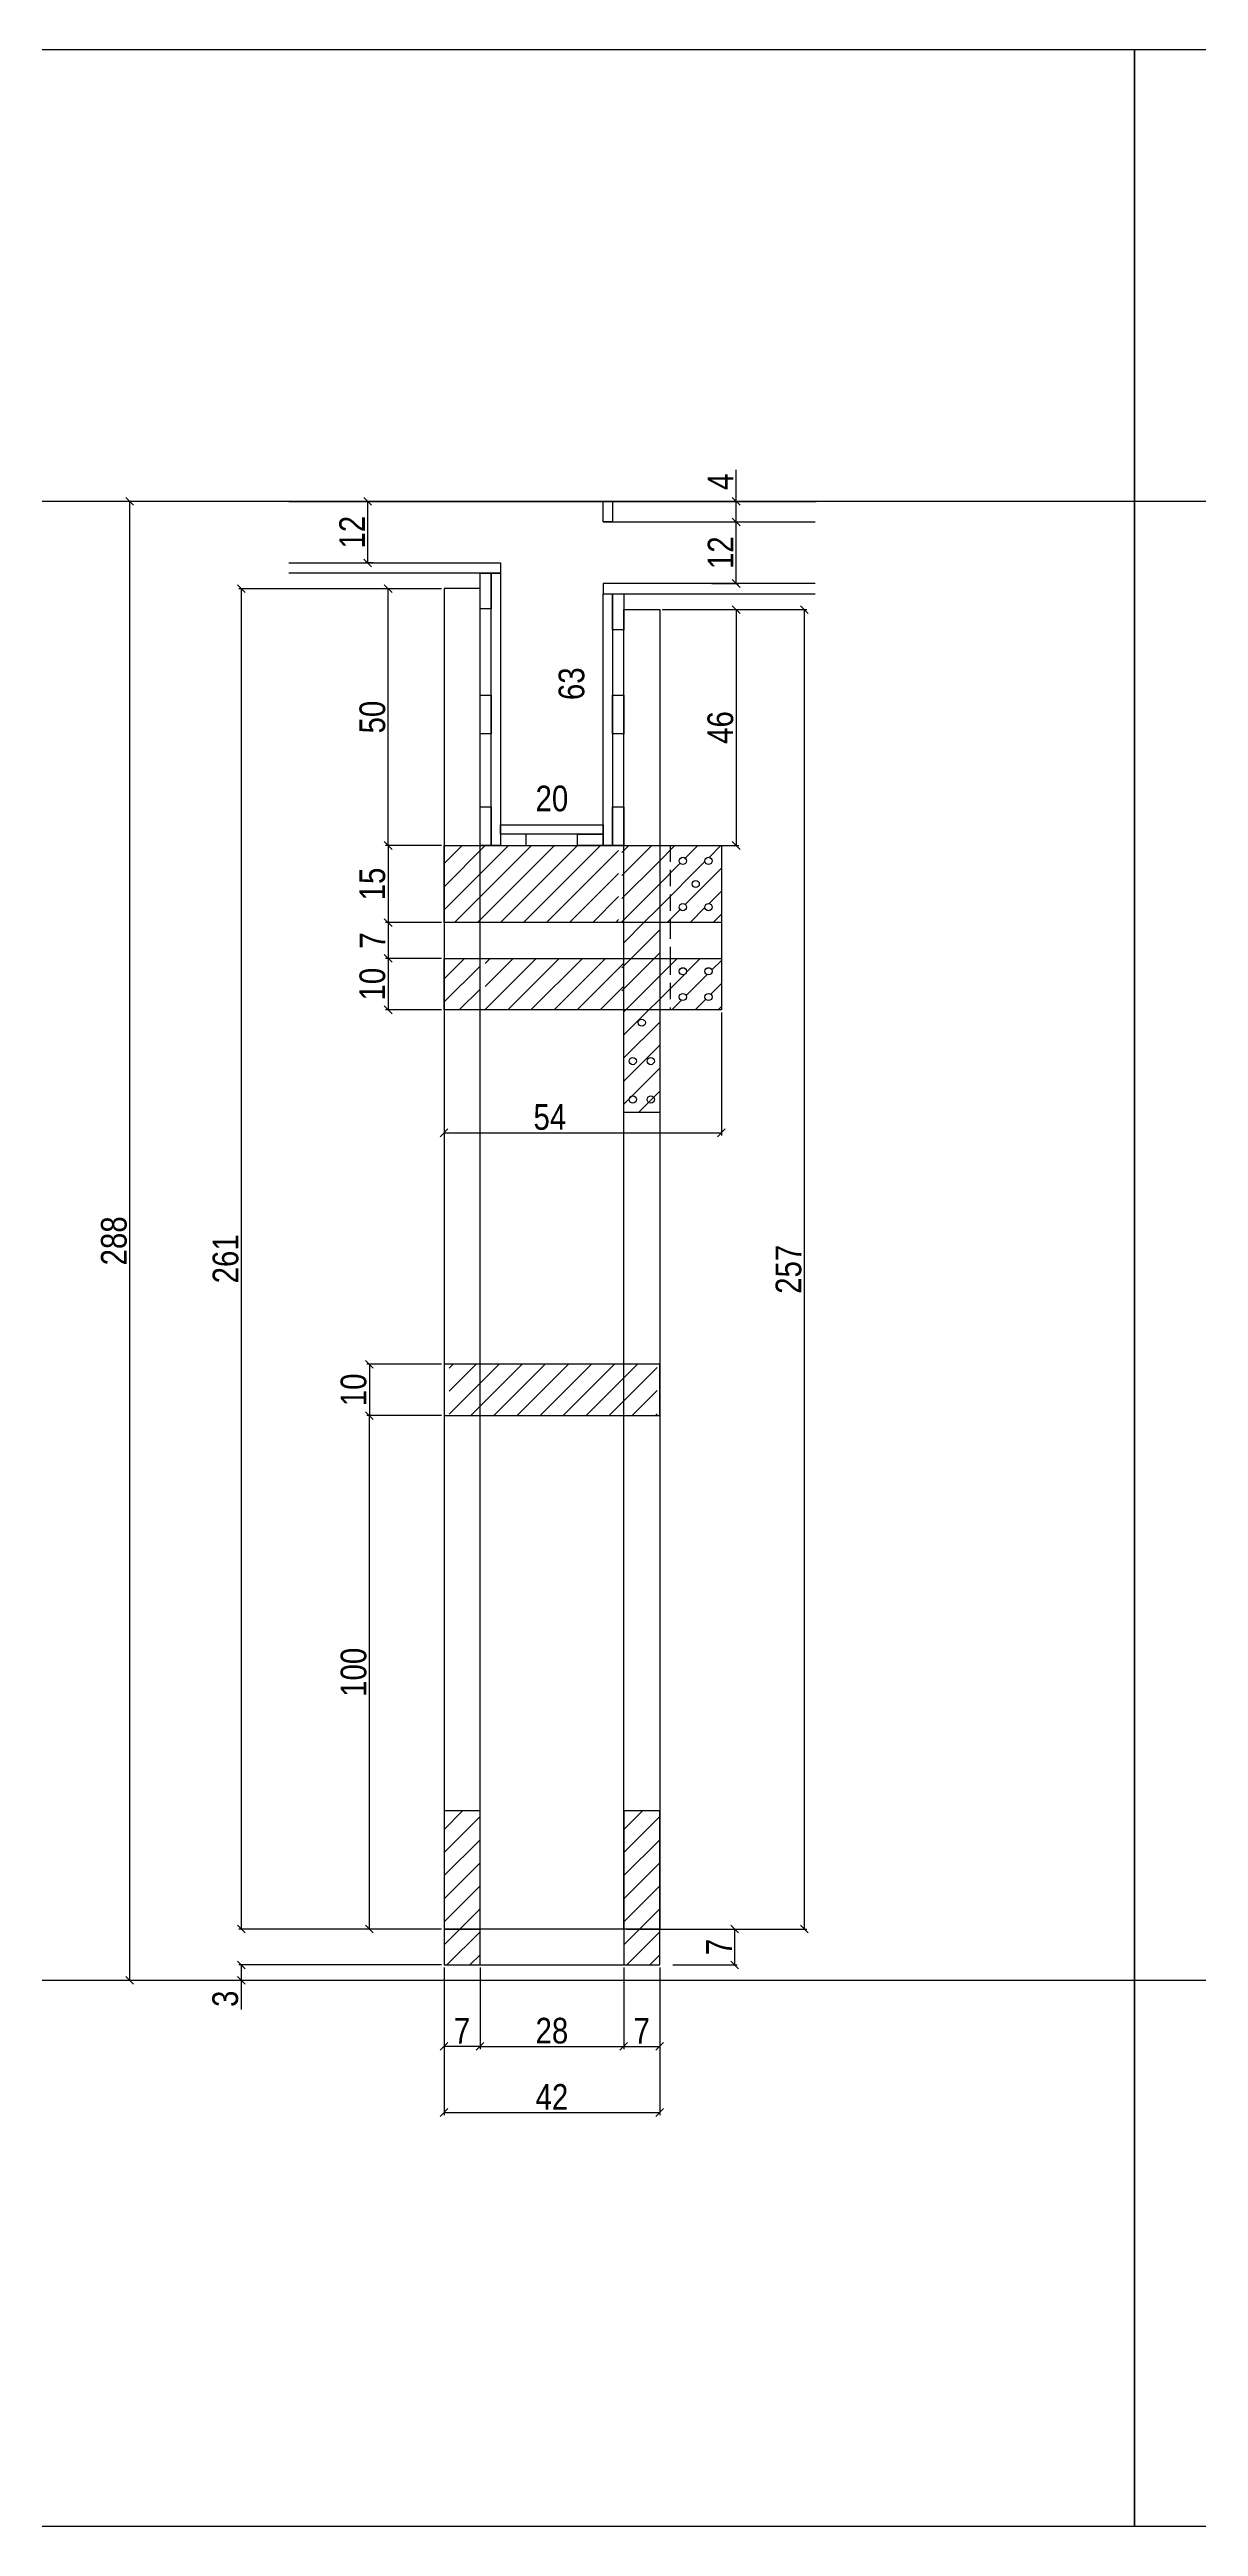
# Model space of a CAD drawing. Extents: x 17311 to 161354, y 153625 to 213544.
# Drawn here: x 21615 to 22063, y 206356 to 207320 of the extents above; entities that cross this region are included whole.
import ezdxf

# ---------------------------------------------------------------- set-up
doc = ezdxf.new("R2010")
doc.units = 0
doc.linetypes.add('DASHED2', pattern=[9.525, 6.35, -3.175])
doc.layers.get('0').update_dxf_attribs({"linetype": 'CONTINUOUS'})
doc.layers.get('DEFPOINTS').update_dxf_attribs({"linetype": 'CONTINUOUS'})
for name, color, linetype in [('8', 111, 'CONTINUOUS'), ('COTA', 241, 'CONTINUOUS'), ('detalhes', 4, 'CONTINUOUS'), ('Painéis', 200, 'CONTINUOUS'), ('SARR_2.2x10', 60, 'CONTINUOUS'), ('SARR_7x7', 40, 'CONTINUOUS'), ('TIRAS REESCORAMENTO', 252, 'CONTINUOUS')]:
    doc.layers.add(name, color=color, linetype=linetype)
doc.styles.add('COTA TECNICA 2X', font='techl___.ttf', dxfattribs={"height": 10})
doc.dimstyles.new('SECAO', dxfattribs={"dimscale": 0.333333, "dimtxt": 5, "dimasz": 9, "dimexe": 3, "dimexo": 3, "dimgap": 3, "dimtad": 1, "dimdec": 1, "dimlfac": 0.5, "dimzin": 12, "dimdsep": 46, "dimtxsty": 'COTA TECNICA 2X', "dimblk1": 'OBLIQUE', "dimblk2": 'OBLIQUE', "dimsah": 1, "dimcen": 0.9, "dimclrd": 4, "dimclre": 4, "dimclrt": 240, "dimadec": 1, "dimazin": 3, "dimtfac": 1, "dimtdec": 1, "dimtmove": 0, "dimatfit": 3, "dimfxl": 1, "dimtolj": 1, "dimtzin": 12, "dimarcsym": 0})
pattern_1 = [(45, (-4356.669, 9469.6196), (-4.49012806, 4.49012806), [])]
pattern_2 = [(45, (-4358.669, 9469.6196), (-4.49012806, 4.49012806), [])]

# ---------------------------------------------------------------- blocks, each defined once
blk = doc.blocks.new('_Oblique')
at = {"color": 0, "linetype": 'ByBlock', "lineweight": -2}
blk.add_line((-0.5, -0.5), (0.5, 0.5), dxfattribs=at)
blk = doc.blocks.new('*D3393')
at = {"layer": 'DEFPOINTS', "color": 0, "transparency": 16777216}
for p in [(21768.93, 207110.48), (21689.97, 206588.4), (21768.93, 206588.4)]:
    blk.add_point(p, dxfattribs=at)
at = {"layer": 'detalhes', "color": 4, "lineweight": -2, "transparency": 16777216}
for p, q in [((21767.93, 207110.48), (21688.97, 207110.48)), ((21689.97, 207110.48), (21689.97, 206588.4)), ((21767.93, 206588.4), (21688.97, 206588.4))]:
    blk.add_line(p, q, dxfattribs=at)
at = {"layer": 'detalhes', "color": 4, "lineweight": -2, "transparency": 16777216, "xscale": 3, "yscale": 3, "zscale": 3}
for p, rotation in [((21689.97, 207110.48), 90), ((21689.97, 206588.4), 270)]:
    blk.add_blockref('_Oblique', p, dxfattribs=dict(at, rotation=rotation))
at = {"layer": 'detalhes', "color": 240, "transparency": 16777216, "insert": (21683.87, 206849.44), "char_height": 10, "attachment_point": 5, "rotation": 90, "style": 'COTA TECNICA 2X'}
blk.add_mtext('\\A1;261', dxfattribs=at)
blk = doc.blocks.new('*D3394')
at = {"layer": 'DEFPOINTS', "color": 0, "transparency": 16777216}
for p in [(21768.93, 206574.4), (21852.93, 206574.4), (21852.93, 206516.94)]:
    blk.add_point(p, dxfattribs=at)
at = {"layer": 'detalhes', "color": 4, "lineweight": -2, "transparency": 16777216}
for p, q in [((21768.93, 206573.4), (21768.93, 206515.94)), ((21852.93, 206573.4), (21852.93, 206515.94)), ((21768.93, 206516.94), (21852.93, 206516.94))]:
    blk.add_line(p, q, dxfattribs=at)
at = {"layer": 'detalhes', "color": 4, "lineweight": -2, "transparency": 16777216, "xscale": 3, "yscale": 3, "zscale": 3, "rotation": 180}
blk.add_blockref('_Oblique', (21768.93, 206516.94), dxfattribs=at)
at = {"layer": 'detalhes', "color": 4, "lineweight": -2, "transparency": 16777216, "xscale": 3, "yscale": 3, "zscale": 3}
blk.add_blockref('_Oblique', (21852.93, 206516.94), dxfattribs=at)
at = {"layer": 'detalhes', "color": 240, "transparency": 16777216, "insert": (21810.93, 206523.01), "char_height": 10, "attachment_point": 5, "style": 'COTA TECNICA 2X'}
blk.add_mtext('\\A1;42', dxfattribs=at)
blk = doc.blocks.new('*D3395')
at = {"layer": 'DEFPOINTS', "color": 0, "transparency": 16777216}
for p in [(21782.93, 206574.4), (21838.93, 206574.4), (21838.93, 206542.66)]:
    blk.add_point(p, dxfattribs=at)
at = {"layer": 'detalhes', "color": 4, "lineweight": -2, "transparency": 16777216}
for p, q in [((21782.93, 206573.4), (21782.93, 206541.66)), ((21838.93, 206573.4), (21838.93, 206541.66)), ((21782.93, 206542.66), (21838.93, 206542.66))]:
    blk.add_line(p, q, dxfattribs=at)
at = {"layer": 'detalhes', "color": 4, "lineweight": -2, "transparency": 16777216, "xscale": 3, "yscale": 3, "zscale": 3, "rotation": 180}
blk.add_blockref('_Oblique', (21782.93, 206542.66), dxfattribs=at)
at = {"layer": 'detalhes', "color": 4, "lineweight": -2, "transparency": 16777216, "xscale": 3, "yscale": 3, "zscale": 3}
blk.add_blockref('_Oblique', (21838.93, 206542.66), dxfattribs=at)
at = {"layer": 'detalhes', "color": 240, "transparency": 16777216, "insert": (21810.93, 206548.75), "char_height": 10, "attachment_point": 5, "style": 'COTA TECNICA 2X'}
blk.add_mtext('\\A1;28', dxfattribs=at)
blk = doc.blocks.new('*D3396')
at = {"layer": 'DEFPOINTS', "color": 0, "transparency": 16777216}
for p in [(21838.93, 206542.66), (21852.93, 206542.66), (21852.93, 206542.66)]:
    blk.add_point(p, dxfattribs=at)
at = {"layer": 'detalhes', "color": 4, "lineweight": -2, "transparency": 16777216}
blk.add_line((21838.93, 206542.66), (21852.93, 206542.66), dxfattribs=at)
at = {"layer": 'detalhes', "color": 4, "lineweight": -2, "transparency": 16777216, "xscale": 3, "yscale": 3, "zscale": 3, "rotation": 180}
blk.add_blockref('_Oblique', (21838.93, 206542.66), dxfattribs=at)
at = {"layer": 'detalhes', "color": 4, "lineweight": -2, "transparency": 16777216, "xscale": 3, "yscale": 3, "zscale": 3}
blk.add_blockref('_Oblique', (21852.93, 206542.66), dxfattribs=at)
at = {"layer": 'detalhes', "color": 240, "transparency": 16777216, "insert": (21845.93, 206548.73), "char_height": 10, "attachment_point": 5, "style": 'COTA TECNICA 2X'}
blk.add_mtext('\\A1;7', dxfattribs=at)
blk = doc.blocks.new('*D3397')
at = {"layer": 'DEFPOINTS', "color": 0, "transparency": 16777216}
for p in [(21768.93, 206542.66), (21768.93, 206542.66), (21782.93, 206542.66)]:
    blk.add_point(p, dxfattribs=at)
at = {"layer": 'detalhes', "color": 4, "lineweight": -2, "transparency": 16777216}
blk.add_line((21782.93, 206542.66), (21768.93, 206542.66), dxfattribs=at)
at = {"layer": 'detalhes', "color": 4, "lineweight": -2, "transparency": 16777216, "xscale": 3, "yscale": 3, "zscale": 3, "rotation": 180}
blk.add_blockref('_Oblique', (21768.93, 206542.66), dxfattribs=at)
at = {"layer": 'detalhes', "color": 4, "lineweight": -2, "transparency": 16777216, "xscale": 3, "yscale": 3, "zscale": 3}
blk.add_blockref('_Oblique', (21782.93, 206542.66), dxfattribs=at)
at = {"layer": 'detalhes', "color": 240, "transparency": 16777216, "insert": (21775.93, 206548.73), "char_height": 10, "attachment_point": 5, "style": 'COTA TECNICA 2X'}
blk.add_mtext('\\A1;7', dxfattribs=at)
blk = doc.blocks.new('*D3398')
at = {"layer": 'DEFPOINTS', "color": 0, "transparency": 16777216}
for p in [(21768.93, 206808.41), (21739.83, 206788.41), (21768.93, 206788.41)]:
    blk.add_point(p, dxfattribs=at)
at = {"layer": 'detalhes', "color": 4, "lineweight": -2, "transparency": 16777216}
for p, q in [((21767.93, 206808.41), (21738.83, 206808.41)), ((21739.83, 206808.41), (21739.83, 206788.41)), ((21767.93, 206788.41), (21738.83, 206788.41))]:
    blk.add_line(p, q, dxfattribs=at)
at = {"layer": 'detalhes', "color": 4, "lineweight": -2, "transparency": 16777216, "xscale": 3, "yscale": 3, "zscale": 3}
for p, rotation in [((21739.83, 206808.41), 90), ((21739.83, 206788.41), 270)]:
    blk.add_blockref('_Oblique', p, dxfattribs=dict(at, rotation=rotation))
at = {"layer": 'detalhes', "color": 240, "transparency": 16777216, "insert": (21733.73, 206798.41), "char_height": 10, "attachment_point": 5, "rotation": 90, "style": 'COTA TECNICA 2X'}
blk.add_mtext('\\A1;10', dxfattribs=at)
blk = doc.blocks.new('*D3399')
at = {"layer": 'DEFPOINTS', "color": 0, "transparency": 16777216}
for p in [(21747.16, 207110.48), (21768.93, 207110.48), (21768.93, 207010.44)]:
    blk.add_point(p, dxfattribs=at)
at = {"layer": 'detalhes', "color": 4, "lineweight": -2, "transparency": 16777216}
for p, q in [((21767.93, 207110.48), (21746.16, 207110.48)), ((21747.16, 207010.44), (21747.16, 207110.48)), ((21767.93, 207010.44), (21746.16, 207010.44))]:
    blk.add_line(p, q, dxfattribs=at)
at = {"layer": 'detalhes', "color": 4, "lineweight": -2, "transparency": 16777216, "xscale": 3, "yscale": 3, "zscale": 3}
for p, rotation in [((21747.16, 207110.48), 90), ((21747.16, 207010.44), 270)]:
    blk.add_blockref('_Oblique', p, dxfattribs=dict(at, rotation=rotation))
at = {"layer": 'detalhes', "color": 240, "transparency": 16777216, "insert": (21741.06, 207060.46), "char_height": 10, "attachment_point": 5, "rotation": 90, "style": 'COTA TECNICA 2X'}
blk.add_mtext('\\A1;50', dxfattribs=at)
blk = doc.blocks.new('*D3400')
at = {"layer": 'DEFPOINTS', "color": 0, "transparency": 16777216}
for p in [(21852.93, 207102.36), (21852.93, 207010.44), (21882.69, 207010.44)]:
    blk.add_point(p, dxfattribs=at)
at = {"layer": 'detalhes', "color": 4, "lineweight": -2, "transparency": 16777216}
for p, q in [((21853.93, 207102.36), (21883.69, 207102.36)), ((21882.69, 207102.36), (21882.69, 207010.44)), ((21853.93, 207010.44), (21883.69, 207010.44))]:
    blk.add_line(p, q, dxfattribs=at)
at = {"layer": 'detalhes', "color": 4, "lineweight": -2, "transparency": 16777216, "xscale": 3, "yscale": 3, "zscale": 3}
for p, rotation in [((21882.69, 207102.36), 90), ((21882.69, 207010.44), 270)]:
    blk.add_blockref('_Oblique', p, dxfattribs=dict(at, rotation=rotation))
at = {"layer": 'detalhes', "color": 240, "transparency": 16777216, "insert": (21876.59, 207056.4), "char_height": 10, "attachment_point": 5, "rotation": 90, "style": 'COTA TECNICA 2X'}
blk.add_mtext('\\A1;46', dxfattribs=at)
blk = doc.blocks.new('*D3401')
at = {"layer": 'DEFPOINTS', "color": 0, "transparency": 16777216}
for p in [(21708.45, 207144.49), (21646.47, 206568.4), (21768.93, 206568.4)]:
    blk.add_point(p, dxfattribs=at)
at = {"layer": 'detalhes', "color": 4, "lineweight": -2, "transparency": 16777216}
for p, q in [((21707.45, 207144.49), (21645.47, 207144.49)), ((21646.47, 207144.49), (21646.47, 206568.4)), ((21767.93, 206568.4), (21645.47, 206568.4))]:
    blk.add_line(p, q, dxfattribs=at)
at = {"layer": 'detalhes', "color": 4, "lineweight": -2, "transparency": 16777216, "xscale": 3, "yscale": 3, "zscale": 3}
for p, rotation in [((21646.47, 207144.49), 90), ((21646.47, 206568.4), 270)]:
    blk.add_blockref('_Oblique', p, dxfattribs=dict(at, rotation=rotation))
at = {"layer": 'detalhes', "color": 240, "transparency": 16777216, "insert": (21640.38, 206856.44), "char_height": 10, "attachment_point": 5, "rotation": 90, "style": 'COTA TECNICA 2X'}
blk.add_mtext('\\A1;288', dxfattribs=at)
blk = doc.blocks.new('*D3402')
at = {"layer": 'DEFPOINTS', "color": 0, "transparency": 16777216}
for p in [(21768.93, 206574.4), (21689.97, 206568.4), (21768.93, 206568.4)]:
    blk.add_point(p, dxfattribs=at)
at = {"layer": 'detalhes', "color": 4, "lineweight": -2, "transparency": 16777216}
for p, q in [((21767.93, 206574.4), (21688.97, 206574.4)), ((21689.97, 206574.4), (21689.97, 206568.4)), ((21767.93, 206568.4), (21688.97, 206568.4)), ((21689.97, 206568.4), (21689.97, 206557.06))]:
    blk.add_line(p, q, dxfattribs=at)
at = {"layer": 'detalhes', "color": 4, "lineweight": -2, "transparency": 16777216, "xscale": 3, "yscale": 3, "zscale": 3}
for p, rotation in [((21689.97, 206574.4), 90), ((21689.97, 206568.4), 270)]:
    blk.add_blockref('_Oblique', p, dxfattribs=dict(at, rotation=rotation))
at = {"layer": 'detalhes', "color": 240, "transparency": 16777216, "insert": (21683.76, 206561.23), "char_height": 10, "attachment_point": 5, "rotation": 90, "style": 'COTA TECNICA 2X'}
blk.add_mtext('\\A1;3', dxfattribs=at)
blk = doc.blocks.new('*D3403')
at = {"layer": 'DEFPOINTS', "color": 0, "transparency": 16777216}
for p in [(21817.97, 207144.49), (21824.82, 207144.49), (21817.97, 207018.44)]:
    blk.add_point(p, dxfattribs=at)
at = {"layer": 'detalhes', "color": 240, "transparency": 16777216, "insert": (21818.61, 207073.46), "char_height": 10, "attachment_point": 5, "rotation": 90, "style": 'COTA TECNICA 2X'}
blk.add_mtext('\\A1;63', dxfattribs=at)
blk = doc.blocks.new('*D3404')
at = {"layer": 'DEFPOINTS', "color": 0, "transparency": 16777216}
for p in [(21790.93, 207022.59), (21830.93, 207022.59), (21830.93, 207022.59)]:
    blk.add_point(p, dxfattribs=at)
at = {"layer": 'detalhes', "color": 240, "transparency": 16777216, "insert": (21810.93, 207028.7), "char_height": 10, "attachment_point": 5, "style": 'COTA TECNICA 2X'}
blk.add_mtext('\\A1;20', dxfattribs=at)
blk = doc.blocks.new('*D3405')
at = {"layer": 'DEFPOINTS', "color": 0, "transparency": 16777216}
for p in [(21739.83, 206788.41), (21768.93, 206788.41), (21767.93, 206588.4)]:
    blk.add_point(p, dxfattribs=at)
at = {"layer": 'detalhes', "color": 4, "lineweight": -2, "transparency": 16777216}
for p, q in [((21767.93, 206788.41), (21738.83, 206788.41)), ((21739.83, 206588.4), (21739.83, 206788.41)), ((21766.93, 206588.4), (21738.83, 206588.4))]:
    blk.add_line(p, q, dxfattribs=at)
at = {"layer": 'detalhes', "color": 4, "lineweight": -2, "transparency": 16777216, "xscale": 3, "yscale": 3, "zscale": 3}
for p, rotation in [((21739.83, 206788.41), 90), ((21739.83, 206588.4), 270)]:
    blk.add_blockref('_Oblique', p, dxfattribs=dict(at, rotation=rotation))
at = {"layer": 'detalhes', "color": 240, "transparency": 16777216, "insert": (21733.73, 206688.4), "char_height": 10, "attachment_point": 5, "rotation": 90, "style": 'COTA TECNICA 2X'}
blk.add_mtext('\\A1;100', dxfattribs=at)
blk = doc.blocks.new('*D3406')
at = {"layer": 'DEFPOINTS', "color": 0, "transparency": 16777216}
for p in [(21768.93, 206970.44), (21876.93, 206946.44), (21876.93, 206898.52)]:
    blk.add_point(p, dxfattribs=at)
at = {"layer": 'detalhes', "color": 4, "lineweight": -2, "transparency": 16777216}
for p, q in [((21768.93, 206969.44), (21768.93, 206897.52)), ((21876.93, 206945.44), (21876.93, 206897.52)), ((21768.93, 206898.52), (21876.93, 206898.52))]:
    blk.add_line(p, q, dxfattribs=at)
at = {"layer": 'detalhes', "color": 4, "lineweight": -2, "transparency": 16777216, "xscale": 3, "yscale": 3, "zscale": 3, "rotation": 180}
blk.add_blockref('_Oblique', (21768.93, 206898.52), dxfattribs=at)
at = {"layer": 'detalhes', "color": 4, "lineweight": -2, "transparency": 16777216, "xscale": 3, "yscale": 3, "zscale": 3}
blk.add_blockref('_Oblique', (21876.93, 206898.52), dxfattribs=at)
at = {"layer": 'detalhes', "color": 240, "transparency": 16777216, "insert": (21810.12, 206904.63), "char_height": 10, "attachment_point": 5, "style": 'COTA TECNICA 2X'}
blk.add_mtext('\\A1;54', dxfattribs=at)
blk = doc.blocks.new('*D3407')
at = {"layer": 'DEFPOINTS', "color": 0, "transparency": 16777216}
for p in [(21853.93, 207102.36), (21853.93, 206588.4), (21909.23, 206588.4)]:
    blk.add_point(p, dxfattribs=at)
at = {"layer": 'detalhes', "color": 4, "lineweight": -2, "transparency": 16777216}
for p, q in [((21854.93, 207102.36), (21910.23, 207102.36)), ((21909.23, 207102.36), (21909.23, 206588.4)), ((21854.93, 206588.4), (21910.23, 206588.4))]:
    blk.add_line(p, q, dxfattribs=at)
at = {"layer": 'detalhes', "color": 4, "lineweight": -2, "transparency": 16777216, "xscale": 3, "yscale": 3, "zscale": 3}
for p, rotation in [((21909.23, 207102.36), 90), ((21909.23, 206588.4), 270)]:
    blk.add_blockref('_Oblique', p, dxfattribs=dict(at, rotation=rotation))
at = {"layer": 'detalhes', "color": 240, "transparency": 16777216, "insert": (21903.12, 206845.38), "char_height": 10, "attachment_point": 5, "rotation": 90, "style": 'COTA TECNICA 2X'}
blk.add_mtext('\\A1;257', dxfattribs=at)
blk = doc.blocks.new('*D3408')
at = {"layer": 'DEFPOINTS', "color": 0, "transparency": 16777216}
for p in [(21838.93, 206588.4), (21856.99, 206574.4), (21882.08, 206574.4)]:
    blk.add_point(p, dxfattribs=at)
at = {"layer": 'detalhes', "color": 4, "lineweight": -2, "transparency": 16777216}
for p, q in [((21839.93, 206588.4), (21883.08, 206588.4)), ((21882.08, 206588.4), (21882.08, 206574.4)), ((21857.99, 206574.4), (21883.08, 206574.4))]:
    blk.add_line(p, q, dxfattribs=at)
at = {"layer": 'detalhes', "color": 4, "lineweight": -2, "transparency": 16777216, "xscale": 3, "yscale": 3, "zscale": 3}
for p, rotation in [((21882.08, 206588.4), 90), ((21882.08, 206574.4), 270)]:
    blk.add_blockref('_Oblique', p, dxfattribs=dict(at, rotation=rotation))
at = {"layer": 'detalhes', "color": 240, "transparency": 16777216, "insert": (21876.01, 206581.4), "char_height": 10, "attachment_point": 5, "rotation": 90, "style": 'COTA TECNICA 2X'}
blk.add_mtext('\\A1;7', dxfattribs=at)
blk = doc.blocks.new('*D3409')
at = {"layer": 'DEFPOINTS', "color": 0, "transparency": 16777216}
for p in [(21768.93, 207010.44), (21747.16, 206980.44), (21768.93, 206980.44)]:
    blk.add_point(p, dxfattribs=at)
at = {"layer": 'detalhes', "color": 4, "lineweight": -2, "transparency": 16777216}
for p, q in [((21767.93, 207010.44), (21746.16, 207010.44)), ((21747.16, 207010.44), (21747.16, 206980.44)), ((21767.93, 206980.44), (21746.16, 206980.44))]:
    blk.add_line(p, q, dxfattribs=at)
at = {"layer": 'detalhes', "color": 4, "lineweight": -2, "transparency": 16777216, "xscale": 3, "yscale": 3, "zscale": 3}
for p, rotation in [((21747.16, 207010.44), 90), ((21747.16, 206980.44), 270)]:
    blk.add_blockref('_Oblique', p, dxfattribs=dict(at, rotation=rotation))
at = {"layer": 'detalhes', "color": 240, "transparency": 16777216, "insert": (21741.06, 206995.44), "char_height": 10, "attachment_point": 5, "rotation": 90, "style": 'COTA TECNICA 2X'}
blk.add_mtext('\\A1;15', dxfattribs=at)
blk = doc.blocks.new('*D3410')
at = {"layer": 'DEFPOINTS', "color": 0, "transparency": 16777216}
for p in [(21768.93, 206966.44), (21747.16, 206946.44), (21768.93, 206946.44)]:
    blk.add_point(p, dxfattribs=at)
at = {"layer": 'detalhes', "color": 4, "lineweight": -2, "transparency": 16777216}
for p, q in [((21767.93, 206966.44), (21746.16, 206966.44)), ((21747.16, 206966.44), (21747.16, 206946.44)), ((21767.93, 206946.44), (21746.16, 206946.44))]:
    blk.add_line(p, q, dxfattribs=at)
at = {"layer": 'detalhes', "color": 4, "lineweight": -2, "transparency": 16777216, "xscale": 3, "yscale": 3, "zscale": 3}
for p, rotation in [((21747.16, 206966.44), 90), ((21747.16, 206946.44), 270)]:
    blk.add_blockref('_Oblique', p, dxfattribs=dict(at, rotation=rotation))
at = {"layer": 'detalhes', "color": 240, "transparency": 16777216, "insert": (21741.06, 206956.44), "char_height": 10, "attachment_point": 5, "rotation": 90, "style": 'COTA TECNICA 2X'}
blk.add_mtext('\\A1;10', dxfattribs=at)
blk = doc.blocks.new('*D3411')
at = {"layer": 'DEFPOINTS', "color": 0, "transparency": 16777216}
for p in [(21768.93, 206980.44), (21747.16, 206966.44), (21768.93, 206966.44)]:
    blk.add_point(p, dxfattribs=at)
at = {"layer": 'detalhes', "color": 4, "lineweight": -2, "transparency": 16777216}
for p, q in [((21767.93, 206980.44), (21746.16, 206980.44)), ((21747.16, 206980.44), (21747.16, 206966.44)), ((21767.93, 206966.44), (21746.16, 206966.44))]:
    blk.add_line(p, q, dxfattribs=at)
at = {"layer": 'detalhes', "color": 4, "lineweight": -2, "transparency": 16777216, "xscale": 3, "yscale": 3, "zscale": 3}
for p, rotation in [((21747.16, 206980.44), 90), ((21747.16, 206966.44), 270)]:
    blk.add_blockref('_Oblique', p, dxfattribs=dict(at, rotation=rotation))
at = {"layer": 'detalhes', "color": 240, "transparency": 16777216, "insert": (21741.09, 206973.44), "char_height": 10, "attachment_point": 5, "rotation": 90, "style": 'COTA TECNICA 2X'}
blk.add_mtext('\\A1;7', dxfattribs=at)
blk = doc.blocks.new('*D3412')
at = {"layer": 'DEFPOINTS', "color": 0, "transparency": 16777216}
for p in [(21739.18, 207144.49), (21742.34, 207144.49), (21742.34, 207120.49)]:
    blk.add_point(p, dxfattribs=at)
at = {"layer": 'detalhes', "color": 4, "lineweight": -2, "transparency": 16777216}
for p, q in [((21741.34, 207144.49), (21738.18, 207144.49)), ((21739.18, 207120.49), (21739.18, 207144.49)), ((21741.34, 207120.49), (21738.18, 207120.49))]:
    blk.add_line(p, q, dxfattribs=at)
at = {"layer": 'detalhes', "color": 4, "lineweight": -2, "transparency": 16777216, "xscale": 3, "yscale": 3, "zscale": 3}
for p, rotation in [((21739.18, 207144.49), 90), ((21739.18, 207120.49), 270)]:
    blk.add_blockref('_Oblique', p, dxfattribs=dict(at, rotation=rotation))
at = {"layer": 'detalhes', "color": 240, "transparency": 16777216, "insert": (21733.12, 207132.49), "char_height": 10, "attachment_point": 5, "rotation": 90, "style": 'COTA TECNICA 2X'}
blk.add_mtext('\\A1;12', dxfattribs=at)
blk = doc.blocks.new('*D3413')
at = {"layer": 'DEFPOINTS', "color": 0, "transparency": 16777216}
for p in [(21872.17, 207136.49), (21882.69, 207136.49), (21872.17, 207112.49)]:
    blk.add_point(p, dxfattribs=at)
at = {"layer": 'detalhes', "color": 4, "lineweight": -2, "transparency": 16777216}
for p, q in [((21873.17, 207136.49), (21883.69, 207136.49)), ((21882.69, 207112.49), (21882.69, 207136.49)), ((21873.17, 207112.49), (21883.69, 207112.49))]:
    blk.add_line(p, q, dxfattribs=at)
at = {"layer": 'detalhes', "color": 4, "lineweight": -2, "transparency": 16777216, "xscale": 3, "yscale": 3, "zscale": 3}
for p, rotation in [((21882.69, 207136.49), 90), ((21882.69, 207112.49), 270)]:
    blk.add_blockref('_Oblique', p, dxfattribs=dict(at, rotation=rotation))
at = {"layer": 'detalhes', "color": 240, "transparency": 16777216, "insert": (21876.63, 207124.49), "char_height": 10, "attachment_point": 5, "rotation": 90, "style": 'COTA TECNICA 2X'}
blk.add_mtext('\\A1;12', dxfattribs=at)
blk = doc.blocks.new('*D3414')
at = {"layer": 'DEFPOINTS', "color": 0, "transparency": 16777216}
for p in [(21882.69, 207144.49), (21889.48, 207144.49), (21872.17, 207136.49)]:
    blk.add_point(p, dxfattribs=at)
at = {"layer": 'detalhes', "color": 4, "lineweight": -2, "transparency": 16777216}
for p, q in [((21882.69, 207144.49), (21882.69, 207156.73)), ((21888.48, 207144.49), (21881.69, 207144.49)), ((21882.69, 207136.49), (21882.69, 207144.49)), ((21873.17, 207136.49), (21883.69, 207136.49))]:
    blk.add_line(p, q, dxfattribs=at)
at = {"layer": 'detalhes', "color": 4, "lineweight": -2, "transparency": 16777216, "xscale": 3, "yscale": 3, "zscale": 3}
for p, rotation in [((21882.69, 207144.49), 90), ((21882.69, 207136.49), 270)]:
    blk.add_blockref('_Oblique', p, dxfattribs=dict(at, rotation=rotation))
at = {"layer": 'detalhes', "color": 240, "transparency": 16777216, "insert": (21876.61, 207152.11), "char_height": 10, "attachment_point": 5, "rotation": 90, "style": 'COTA TECNICA 2X'}
blk.add_mtext('\\A1;4', dxfattribs=at)

msp = doc.modelspace()

# ---------------------------------------------------------------- hatches: boundary and pattern name
at = {"layer": 'COTA'}
h = msp.add_hatch(dxfattribs=at)
h.set_pattern_fill('ANSI31', color=256, scale=2, style=0)
h.set_pattern_definition(pattern_2)
h.paths.add_polyline_path([(21836.93, 207010.44), (21768.93, 207010.44), (21768.93, 206980.44), (21836.93, 206980.44)])
h = msp.add_hatch(dxfattribs=at)
h.set_pattern_fill('ANSI31', color=256, scale=2, style=0)
h.set_pattern_definition(pattern_1)
h.paths.add_polyline_path([(21852.13, 207010.44), (21838.13, 207010.44), (21838.13, 206980.44), (21852.13, 206980.44)])
h = msp.add_hatch(dxfattribs=at)
h.set_pattern_fill('ANSI31', color=256, scale=2, style=0)
h.set_pattern_definition(pattern_1)
h.paths.add_polyline_path([(21876.93, 207010.44), (21852.13, 207010.44), (21852.13, 206980.44), (21876.93, 206980.44)])
h.paths.add_polyline_path([(21863.33, 206986.44, -1), (21860.53, 206986.44, -1)], flags=16)
h.paths.add_polyline_path([(21865.53, 206995.44, -1), (21868.33, 206995.44, -1)], flags=16)
h.paths.add_polyline_path([(21860.53, 207004.44, -1), (21863.33, 207004.44, -1)], flags=16)
h.paths.add_polyline_path([(21873.33, 206986.44, -1), (21870.53, 206986.44, -1)], flags=16)
h.paths.add_polyline_path([(21870.53, 207004.44, -1), (21873.33, 207004.44, -1)], flags=16)
h = msp.add_hatch(dxfattribs=at)
h.set_pattern_fill('ANSI31', color=256, scale=2, style=0)
h.set_pattern_definition(pattern_1)
h.paths.add_polyline_path([(21838.93, 206980.44), (21838.93, 206966.44), (21852.93, 206966.44), (21852.93, 206980.44)])
h = msp.add_hatch(dxfattribs=at)
h.set_pattern_fill('ANSI31', color=256, scale=2, style=0)
h.set_pattern_definition(pattern_2)
h.paths.add_polyline_path([(21782.93, 206966.44), (21768.93, 206966.44), (21768.93, 206946.44), (21782.93, 206946.44)])
h = msp.add_hatch(dxfattribs=at)
h.set_pattern_fill('ANSI31', color=256, scale=2, style=0)
h.set_pattern_definition([(45, (-4366.669, 9469.6196), (-4.49012806, 4.49012806), [])])
h.paths.add_polyline_path([(21838.93, 206966.44), (21784.93, 206966.44), (21784.93, 206946.44), (21838.93, 206946.44)])
h = msp.add_hatch(dxfattribs=at)
h.set_pattern_fill('ANSI31', color=256, scale=2, style=0)
h.set_pattern_definition(pattern_1)
h.paths.add_polyline_path([(21852.13, 206966.44), (21838.13, 206966.44), (21838.13, 206946.44), (21852.13, 206946.44)])
h = msp.add_hatch(dxfattribs=at)
h.set_pattern_fill('ANSI31', color=256, scale=2, style=0)
h.set_pattern_definition(pattern_1)
h.paths.add_polyline_path([(21876.93, 206966.44), (21852.13, 206966.44), (21852.13, 206946.44), (21876.93, 206946.44)])
h.paths.add_polyline_path([(21860.53, 206961.44, -1), (21863.33, 206961.44, -1)], flags=16)
h.paths.add_polyline_path([(21863.33, 206951.44, -1), (21860.53, 206951.44, -1)], flags=16)
h.paths.add_polyline_path([(21870.53, 206961.44, -1), (21873.33, 206961.44, -1)], flags=16)
h.paths.add_polyline_path([(21873.33, 206951.44, -1), (21870.53, 206951.44, -1)], flags=16)
h = msp.add_hatch(dxfattribs=at)
h.set_pattern_fill('ANSI31', color=256, scale=2, style=0)
h.set_pattern_definition(pattern_1)
h.paths.add_polyline_path([(21838.93, 206906.5), (21852.93, 206906.5), (21852.93, 206946.44), (21838.93, 206946.44)])
h = msp.add_hatch(dxfattribs=at)
h.set_pattern_fill('ANSI31', color=256, scale=2, style=0)
h.set_pattern_definition([(45, (-4356.669, 9515.6196), (-4.49012806, 4.49012806), [])])
h.paths.add_polyline_path([(21851.93, 206808.41), (21770.93, 206808.41), (21770.93, 206788.41), (21851.93, 206788.41)])
h = msp.add_hatch(dxfattribs=at)
h.set_pattern_fill('ANSI31', color=256, scale=2, style=0)
h.set_pattern_definition([(45, (1924.716, 200765.2046), (-4.490128, 4.490128), [])])
h.paths.add_polyline_path([(21768.93, 206574.4), (21782.93, 206574.4), (21782.93, 206634.4), (21768.93, 206634.4)])
h = msp.add_hatch(dxfattribs=at)
h.set_pattern_fill('ANSI31', color=256, scale=2, style=0)
h.set_pattern_definition([(45, (1994.716, 200765.2046), (-4.490128, 4.490128), [])])
h.paths.add_polyline_path([(21838.93, 206574.4), (21852.93, 206574.4), (21852.93, 206634.4), (21838.93, 206634.4)])

# ---------------------------------------------------------------- linework, layer by layer
at = {"linetype": 'Continuous'}
msp.add_line((21876.93, 206980.44), (21876.93, 206966.44), dxfattribs=at)
msp.add_line((21852.93, 206906.5), (21838.93, 206906.5))
msp.add_lwpolyline([(21790.93, 206574.4), (21852.93, 206574.4), (21852.93, 206588.4), (21768.93, 206588.4), (21768.93, 206574.4), (21790.93, 206574.4)], dxfattribs=at)
for centre in [(21861.93, 207004.44), (21871.93, 207004.44), (21866.93, 206995.44), (21861.93, 206986.44), (21871.93, 206986.44), (21861.93, 206961.44), (21871.93, 206961.44), (21861.93, 206951.44), (21871.93, 206951.44), (21845.93, 206941.44), (21842.43, 206926.47), (21849.43, 206926.47), (21842.43, 206911.5), (21849.43, 206911.5)]:
    msp.add_circle(centre, 1.4)
at = {"layer": '8', "color": 5, "linetype": 'Continuous'}
for points in [[(22037.78, 206355.69), (21440.97, 206355.69), (21440.97, 207320.48), (22037.78, 207320.48)], [(22634.59, 206355.69), (22037.78, 206355.69), (22037.78, 207320.48), (22634.59, 207320.48)]]:
    msp.add_lwpolyline(points, close=True, dxfattribs=at)
at = {"layer": 'COTA', "linetype": 'DASHED2'}
for p, q in [((21856.93, 207010.44), (21856.93, 206980.44)), ((21856.93, 206980.44), (21856.93, 206966.44)), ((21856.93, 206966.44), (21856.93, 206946.44))]:
    msp.add_line(p, q, dxfattribs=at)
at = {"layer": 'Painéis'}
msp.add_lwpolyline([(21768.93, 206788.41), (21852.93, 206788.41), (21852.93, 206808.41), (21768.93, 206808.41), (21768.93, 206788.41)], dxfattribs=at)
for points in [[(21768.93, 206574.4), (21782.93, 206574.4), (21782.93, 206634.4), (21768.93, 206634.4)], [(21838.93, 206574.4), (21852.93, 206574.4), (21852.93, 206634.4), (21838.93, 206634.4)]]:
    msp.add_lwpolyline(points, close=True, dxfattribs=at)
at = {"layer": 'SARR_2.2x10', "linetype": 'Continuous'}
for points in [[(21876.93, 206980.44), (21768.93, 206980.44), (21768.93, 207010.44), (21876.93, 207010.44)], [(21876.93, 206946.44), (21768.93, 206946.44), (21768.93, 206966.44), (21876.93, 206966.44)]]:
    msp.add_lwpolyline(points, close=True, dxfattribs=at)
at = {"layer": 'SARR_7x7', "linetype": 'Continuous'}
for points in [[(21768.93, 206588.4), (21782.93, 206588.4), (21782.93, 207110.58), (21768.93, 207110.58)], [(21852.93, 206588.4), (21838.93, 206588.4), (21838.93, 207102.36), (21852.93, 207102.36)]]:
    msp.add_lwpolyline(points, close=True, dxfattribs=at)
at = {"layer": 'TIRAS REESCORAMENTO', "linetype": 'ByBlock'}
for p, q in [((22634.59, 207144.4), (17860.1, 207144.4)), ((21708.45, 207144.49), (21913.9, 207144.49)), ((21830.93, 207136.49), (21913.42, 207136.49)), ((21830.93, 207108.49), (21913.42, 207108.49)), ((22634.59, 206568.4), (17860.1, 206568.4))]:
    msp.add_line(p, q, dxfattribs=at)
for points in [[(21834.53, 207136.49), (21830.93, 207136.49), (21830.93, 207144.4), (21834.53, 207144.4)], [(21782.93, 207116.58), (21787.33, 207116.58), (21787.33, 207102.58), (21782.93, 207102.58)], [(21834.53, 207108.49), (21838.93, 207108.49), (21838.93, 207094.49), (21834.53, 207094.49)], [(21782.93, 207068.96), (21787.33, 207068.96), (21787.33, 207053.96), (21782.93, 207053.96)], [(21834.53, 207068.96), (21838.93, 207068.96), (21838.93, 207053.96), (21834.53, 207053.96)], [(21782.93, 207025.44), (21787.33, 207025.44), (21787.33, 207010.44), (21782.93, 207010.44)], [(21834.53, 207025.44), (21838.93, 207025.44), (21838.93, 207010.44), (21834.53, 207010.44)], [(21830.93, 207014.84), (21790.93, 207014.84), (21790.93, 207018.44), (21830.93, 207018.44)], [(21800.93, 207010.44), (21800.93, 207014.84), (21790.93, 207014.84), (21790.93, 207010.44)], [(21820.9, 207010.44), (21820.9, 207014.84), (21830.93, 207014.84), (21830.93, 207010.44)]]:
    msp.add_lwpolyline(points, close=True, dxfattribs=at)
for points in [[(21708.45, 207120.49), (21790.93, 207120.49), (21790.93, 207116.49), (21708.45, 207116.49)], [(21790.93, 207010.44), (21787.33, 207010.44), (21787.33, 207116.58), (21790.93, 207116.58), (21790.93, 207010.44)], [(21913.42, 207112.49), (21830.93, 207112.49), (21830.93, 207108.49), (21913.42, 207108.49)], [(21834.53, 207010.44), (21830.93, 207010.44), (21830.93, 207108.49), (21834.53, 207108.49), (21834.53, 207010.44)]]:
    msp.add_lwpolyline(points, dxfattribs=at)

# ---------------------------------------------------------------- dimensions: what is measured, and where the dimension line sits
at = {"layer": 'detalhes', "color": 3}
for base, p1, p2, picture, middle in [((21882.69, 207144.49), (21872.17, 207136.49), (21889.48, 207144.49), '*D3414', (21876.61, 207152.11)), ((21646.47, 206568.4), (21708.45, 207144.49), (21768.93, 206568.4), '*D3401', (21640.38, 206856.44)), ((21739.18, 207144.49), (21742.34, 207120.49), (21742.34, 207144.49), '*D3412', (21733.12, 207132.49)), ((21882.69, 207136.49), (21872.17, 207112.49), (21872.17, 207136.49), '*D3413', (21876.63, 207124.49)), ((21689.97, 206588.4), (21768.93, 207110.48), (21768.93, 206588.4), '*D3393', (21683.87, 206849.44)), ((21747.16, 207110.48), (21768.93, 207010.44), (21768.93, 207110.48), '*D3399', (21741.06, 207060.46)), ((21882.69, 207010.44), (21852.93, 207102.36), (21852.93, 207010.44), '*D3400', (21876.59, 207056.4)), ((21909.23, 206588.4), (21853.93, 207102.36), (21853.93, 206588.4), '*D3407', (21903.12, 206845.38)), ((21747.16, 206980.44), (21768.93, 207010.44), (21768.93, 206980.44), '*D3409', (21741.06, 206995.44)), ((21747.16, 206966.44), (21768.93, 206980.44), (21768.93, 206966.44), '*D3411', (21741.09, 206973.44)), ((21747.16, 206946.44), (21768.93, 206966.44), (21768.93, 206946.44), '*D3410', (21741.06, 206956.44)), ((21739.83, 206788.41), (21768.93, 206808.41), (21768.93, 206788.41), '*D3398', (21733.73, 206798.41)), ((21739.83, 206788.41), (21767.93, 206588.4), (21768.93, 206788.41), '*D3405', (21733.73, 206688.4)), ((21882.08, 206574.4), (21838.93, 206588.4), (21856.99, 206574.4), '*D3408', (21876.01, 206581.4)), ((21689.97, 206568.4), (21768.93, 206574.4), (21768.93, 206568.4), '*D3402', (21683.76, 206561.23))]:
    dim = msp.add_linear_dim(base=base, p1=p1, p2=p2, angle=90, dimstyle='SECAO', dxfattribs=at)
    dim.commit()
    dim.dimension.update_dxf_attribs({"geometry": picture, "text_midpoint": middle})
dim = msp.add_linear_dim(base=(21824.82, 207144.49), p1=(21817.97, 207018.44), p2=(21817.97, 207144.49), angle=90, dimstyle='SECAO', override={"dimse1": 1, "dimse2": 1, "dimsd1": 1, "dimsd2": 1}, dxfattribs=at)
dim.commit()
dim.dimension.update_dxf_attribs({"geometry": '*D3403', "text_midpoint": (21824.82, 207073.46), "dimtype": 160})
dim = msp.add_linear_dim(base=(21830.93, 207022.59), p1=(21790.93, 207022.59), p2=(21830.93, 207022.59), dimstyle='SECAO', override={"dimse1": 1, "dimse2": 1, "dimsd1": 1, "dimsd2": 1}, dxfattribs=at)
dim.commit()
dim.dimension.update_dxf_attribs({"geometry": '*D3404', "text_midpoint": (21810.93, 207028.7)})
for base, p1, p2, picture, middle in [((21876.93, 206898.52), (21768.93, 206970.44), (21876.93, 206946.44), '*D3406', (21810.12, 206898.52)), ((21852.93, 206516.94), (21768.93, 206574.4), (21852.93, 206574.4), '*D3394', (21810.93, 206516.94)), ((21838.93, 206542.66), (21782.93, 206574.4), (21838.93, 206574.4), '*D3395', (21810.93, 206542.66)), ((21852.93, 206542.66), (21838.93, 206542.66), (21852.93, 206542.66), '*D3396', (21845.93, 206542.66))]:
    dim = msp.add_linear_dim(base=base, p1=p1, p2=p2, dimstyle='SECAO', dxfattribs=at)
    dim.commit()
    dim.dimension.update_dxf_attribs({"geometry": picture, "text_midpoint": middle, "dimtype": 160})
dim = msp.add_linear_dim(base=(21768.93, 206542.66), p1=(21782.93, 206542.66), p2=(21768.93, 206542.66), dimstyle='SECAO', dxfattribs=at)
dim.commit()
dim.dimension.update_dxf_attribs({"geometry": '*D3397', "text_midpoint": (21775.93, 206548.73)})

doc.saveas('drawing.dxf')
